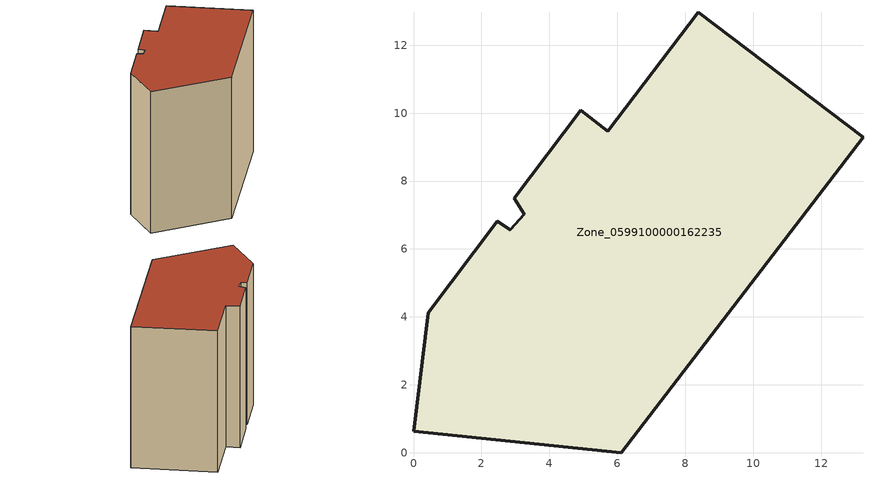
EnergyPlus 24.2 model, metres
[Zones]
Zone_0599100000162235
 floor ground (C_G): 6.12,0 0,0.64 0.43,4.12 2.47,6.82 2.84,6.57 3.27,7.02 2.97,7.49 4.93,10.08 5.72,9.46 8.39,12.97 13.24,9.3 z0
 wall outside (C_F): 0,0.64 6.12,0 13.24,9.3 8.39,12.97 5.72,9.46 4.93,10.08 2.97,7.49 3.27,7.02 2.84,6.57 2.47,6.82 0.43,4.12 0,0.64 z0:10.64
 roof outside (C_R): 2.97,7.49 3.27,7.02 2.84,6.57 2.47,6.82 0.43,4.12 0,0.64 6.12,0 13.24,9.3 8.39,12.97 5.72,9.46 4.93,10.08 z10.64
[BUILDING]
Pand.0599100000162235: North Axis=0; Terrain=City; Loads Convergence Tolerance Value=0.04; Temperature Convergence Tolerance Value=0.4; Solar Distribution=FullExterior; Maximum Number of Warmup Days=25; Minimum Number of Warmup Days=1
[Site:Location]
Rotterdam.The.Hague.AP_ZH_NLD Design_Conditions: Latitude=51.96; Longitude=4.45; Time Zone=1; Elevation=-4.5
[SITE:GROUNDTEMPERATURE:BUILDINGSURFACE]
18, 18, 18, 18, 18, 18, 18, 18, 18, 18, 18, 18
[MATERIAL] Thermal Absorptance=0.9; Solar Absorptance=0.7; Visible Absorptance=0.7
Name | Roughness | Thickness | Conductivity | Density | Specific Heat
G.TC.1946 | MediumSmooth | 0.15 | 1 | 540 | 1210
F.TC.1946 | Rough | 0.3 | 0.857143 | 1920 | 840
R.TC.1946 | MediumRough | 0.2 | 0.909091 | 1500 | 1000
[CONSTRUCTION]
C_G: G.TC.1946
C_F: F.TC.1946
C_R: R.TC.1946
[ZONE]
Zone_0599100000162235: Type=1; Multiplier=1; Ceiling Height=Autocalculate; Volume=Autocalculate; Floor Area=autocalculate; Part of Total Floor Area=Yes
[ZONEINFILTRATION:DESIGNFLOWRATE]
Infil_Zone_0599100000162235: Zone or ZoneList or Space or SpaceList=Zone_0599100000162235; Schedule=AlwaysOn; Design Flow Rate Calculation Method=Flow/Area; Flow Rate per Floor Area=0.003; Constant Term Coefficient=1; Temperature Term Coefficient=0; Velocity Term Coefficient=0; Velocity Squared Term Coefficient=0
[HVACTEMPLATE:ZONE:IDEALLOADSAIRSYSTEM]
Zone_0599100000162235: Maximum Heating Supply Air Temperature=50; Minimum Cooling Supply Air Temperature=13; Maximum Heating Supply Air Humidity Ratio=0.0156; Minimum Cooling Supply Air Humidity Ratio=0.0077; Heating Limit=NoLimit; Cooling Limit=NoLimit; Dehumidification Control Type=ConstantSensibleHeatRatio; Cooling Sensible Heat Ratio=0.7; Dehumidification Setpoint=60; Humidification Control Type=None; Humidification Setpoint=30; Outdoor Air Method=None; Outdoor Air Flow Rate per Person=0.00944; Outdoor Air Flow Rate per Zone Floor Area=0; Outdoor Air Flow Rate per Zone=0; Demand Controlled Ventilation Type=None; Outdoor Air Economizer Type=NoEconomizer; Heat Recovery Type=None; Sensible Heat Recovery Effectiveness=0.7; Latent Heat Recovery Effectiveness=0.65
[ZONECONTROL:THERMOSTAT]
ThermostatControl_Zone_0599100000162235: Zone or ZoneList=Zone_0599100000162235; Control Type Schedule=DualSetpointControlType; Control 1=Thermostat_Zone_0599100000162235; Temperature Difference Between Cutout And Setpoint=0
[THERMOSTATSETPOINT:DUALSETPOINT]
Thermostat_Zone_0599100000162235: Heating Setpoint Temperature Schedule=HeatingSetpoint_Zone_0599100000162235; Cooling Setpoint Temperature Schedule=CoolingSetpoint_Zone_0599100000162235
[SCHEDULE:COMPACT]
HeatingSetpoint_Zone_0599100000162235: Through: 12/31, For: AllDays, Until: 24:00, 21
CoolingSetpoint_Zone_0599100000162235: Through: 12/31, For: AllDays, Until: 24:00, 24
DualSetpointControlType: Through: 12/31, For: AllDays, Until: 24:00, 4
AlwaysOn: Through: 12/31, For: AllDays, Until: 24:00, 1
